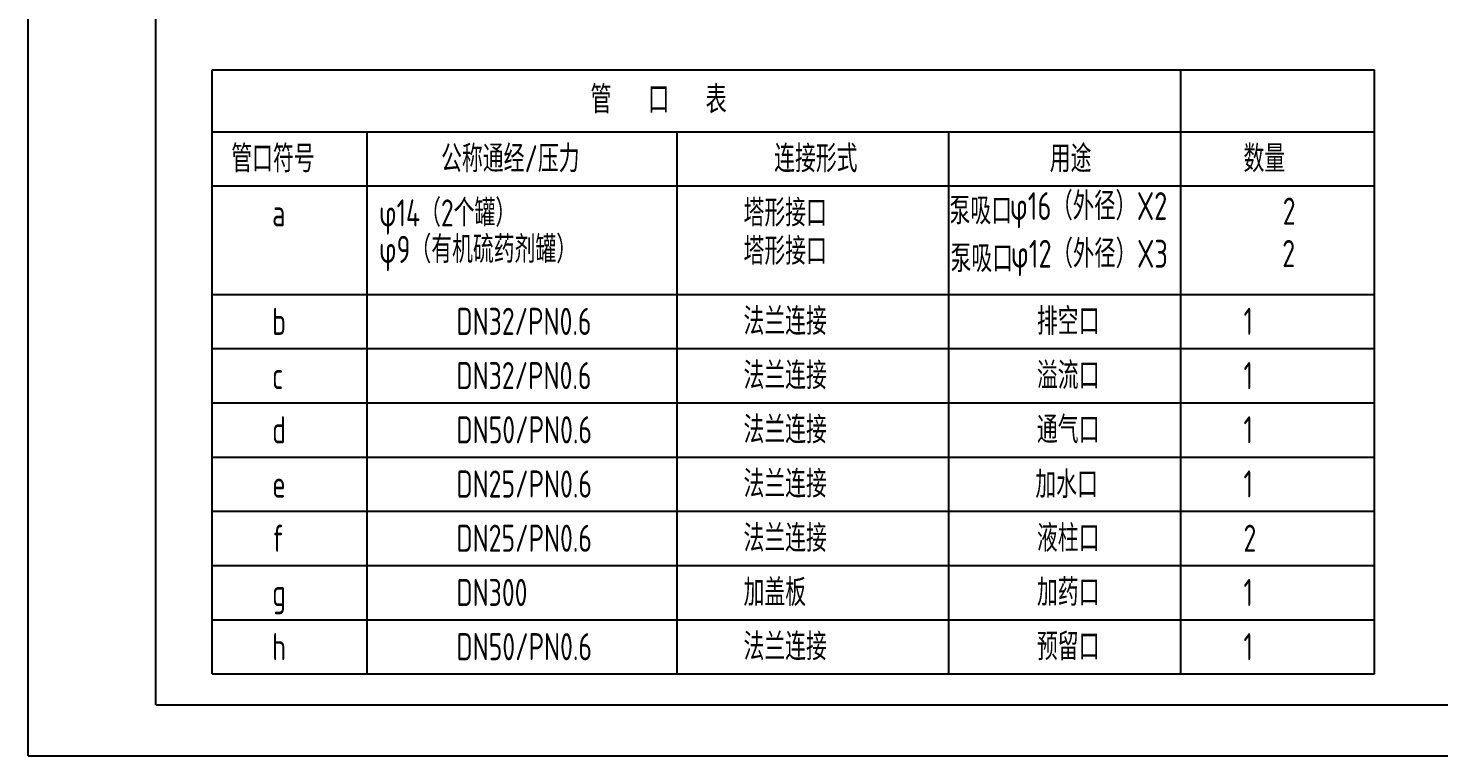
# Model space of a CAD drawing. Header units: millimetres. Extents: x -250 to 5690, y -100 to 4100.
# Drawn here: x -250 to 2510, y -100 to 1324 of the extents above; entities that cross this region are included whole.
import ezdxf

# ---------------------------------------------------------------- set-up
doc = ezdxf.new("R2010")
doc.units = ezdxf.units.MM
doc.header["$LTSCALE"] = 100
for name, color, linetype in [('1轮廓实线层', 7, 'Continuous'), ('2细线层', 4, 'Continuous'), ('6文字层', 3, 'Continuous'), ('RAHMEN025', 7, 'Continuous'), ('图框层', 7, 'Continuous')]:
    doc.layers.add(name, color=color, linetype=linetype)
doc.styles.get("Standard").update_dxf_attribs({"font": 'isocp.shx', "width": 0.707, "bigfont": 'hztxt.shx'})

msp = doc.modelspace()

# ---------------------------------------------------------------- linework, layer by layer
at = {"layer": '1轮廓实线层'}
for p, q in [((109.77, 378.68), (2384.25, 378.68)), ((109.77, 272.54), (2384.25, 272.54)), ((109.77, 272.54), (2384.25, 272.54)), ((109.77, 166.39), (2384.25, 166.39)), ((109.77, 60.25), (2384.25, 60.25))]:
    msp.add_line(p, q, dxfattribs=at)
at = {"layer": '2细线层', "ltscale": 0.1}
for q in [(-250, 4100), (5690, -100)]:
    msp.add_line((-250, -100), q, dxfattribs=at)
at = {"layer": 'RAHMEN025'}
for p, q in [((109.77, 1242.98), (2384.25, 1242.98)), ((109.77, 60.25), (109.77, 1242.98)), ((2005.17, 60.25), (2005.17, 1242.98)), ((2384.25, 60.25), (2384.25, 1242.98)), ((109.77, 1121.67), (2384.25, 1121.67)), ((413.03, 60.25), (413.03, 1121.67)), ((1019.56, 60.25), (1019.56, 1121.67)), ((1551.29, 60.25), (1551.29, 1121.67)), ((109.77, 1015.53), (2384.25, 1015.53)), ((109.77, 803.25), (2384.25, 803.25)), ((109.77, 697.11), (2384.25, 697.11)), ((109.77, 590.96), (2384.25, 590.96)), ((109.77, 484.82), (2384.25, 484.82))]:
    msp.add_line(p, q, dxfattribs=at)
at = {"layer": '图框层', "ltscale": 0.1}
for q in [(0, 4000), (5590, 0)]:
    msp.add_line((0, 0), q, dxfattribs=at)

# ---------------------------------------------------------------- texts
at = {"layer": '6文字层', "width": 0.768}
for s, height, p in [('管   口   表', 54, (850.01, 1157.48)), ('管口符号', 53.071, (147.37, 1042.33)), ('公称通经/压力', 53.071, (557.92, 1042.33)), ('连接形式', 53.071, (1209.53, 1042.33)), ('用途', 53.071, (1748.72, 1042.33)), ('数量', 53.071, (2127.8, 1042.33)), ('φ14（2个罐）', 53.071, (436.42, 936.19)), ('塔形接口', 53.071, (1149.57, 936.19)), ('泵吸口', 53.071, (1552.71, 940.37)), ('φ16（外径）X2', 54.432, (1670.59, 949.04)), ('a', 53.07, (227.25, 936.19)), ('2', 53.07, (2204.62, 939.68)), ('φ9（有机硫药剂罐）', 53.071, (436.42, 864.81)), ('塔形接口', 53.071, (1149.57, 861.34)), ('φ12（外径）X3', 54.432, (1672.56, 855.55)), ('泵吸口', 53.071, (1554.68, 846.88)), ('2', 53.07, (2203.71, 856.78)), ('b', 53.07, (227.25, 723.9)), ('DN32/PN0.6', 53.071, (587.92, 723.9)), ('法兰连接', 53.071, (1149.57, 723.9)), ('排空口', 53.071, (1723.65, 723.9)), ('1', 53.07, (2127.8, 723.9)), ('DN32/PN0.6', 53.071, (587.92, 617.76)), ('法兰连接', 53.071, (1149.57, 617.76)), ('溢流口', 53.071, (1723.65, 617.76)), ('1', 53.07, (2127.8, 617.76)), ('c', 53.07, (227.25, 617.76)), ('d', 53.07, (227.25, 511.62)), ('DN50/PN0.6', 53.071, (587.92, 511.62)), ('法兰连接', 53.071, (1149.57, 511.62)), ('通气口', 53.071, (1723.65, 511.62)), ('1', 53.07, (2127.8, 511.62)), ('e', 53.07, (227.25, 405.48)), ('DN25/PN0.6', 53.071, (587.92, 405.48)), ('法兰连接', 53.071, (1149.57, 405.48)), ('加水口', 53.071, (1720.44, 404.52)), ('1', 53.07, (2127.8, 405.48)), ('f', 53.07, (227.25, 299.33)), ('DN25/PN0.6', 53.071, (587.92, 299.33)), ('法兰连接', 53.071, (1149.57, 299.33)), ('液柱口', 53.071, (1723.65, 299.33)), ('2', 53.07, (2127.8, 299.33)), ('加盖板', 53.071, (1149.57, 193.19)), ('加药口', 53.071, (1723.65, 193.19)), ('g', 53.07, (227.25, 193.19)), ('DN300', 53.071, (587.92, 193.19)), ('1', 53.07, (2127.8, 193.19)), ('h', 53.07, (227.25, 87.05)), ('DN50/PN0.6', 53.071, (587.92, 87.05)), ('法兰连接', 53.071, (1149.57, 87.05)), ('预留口', 53.071, (1723.65, 87.05)), ('1', 53.07, (2127.8, 87.05))]:
    msp.add_text(s, height=height, dxfattribs=at).set_placement(p)

doc.saveas('drawing.dxf')
